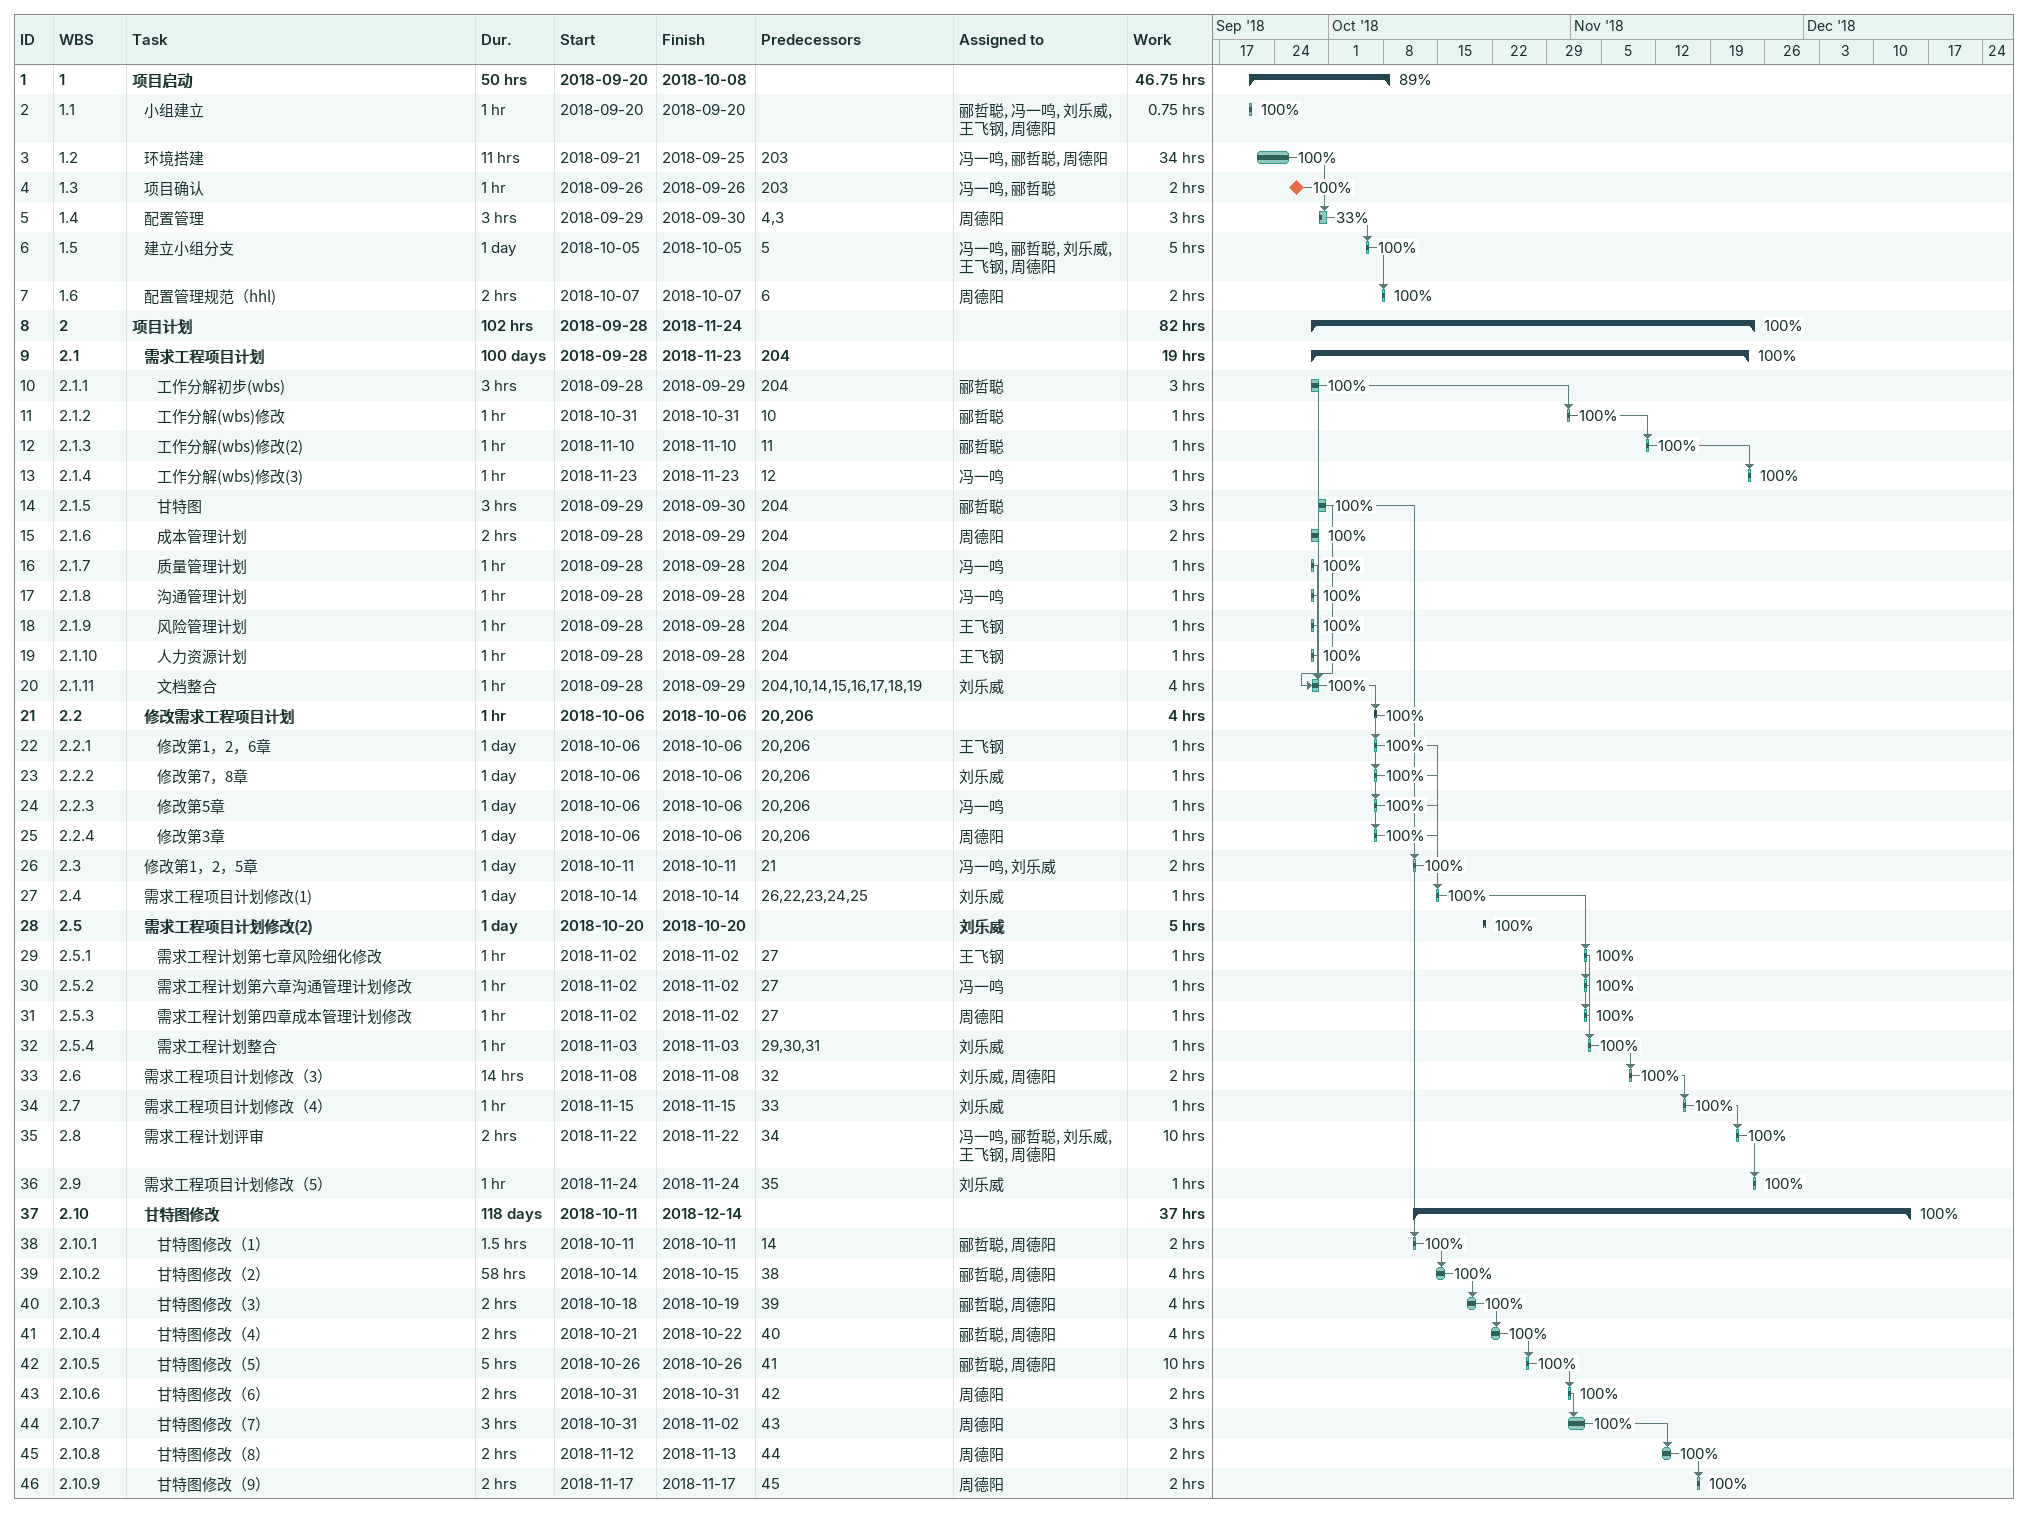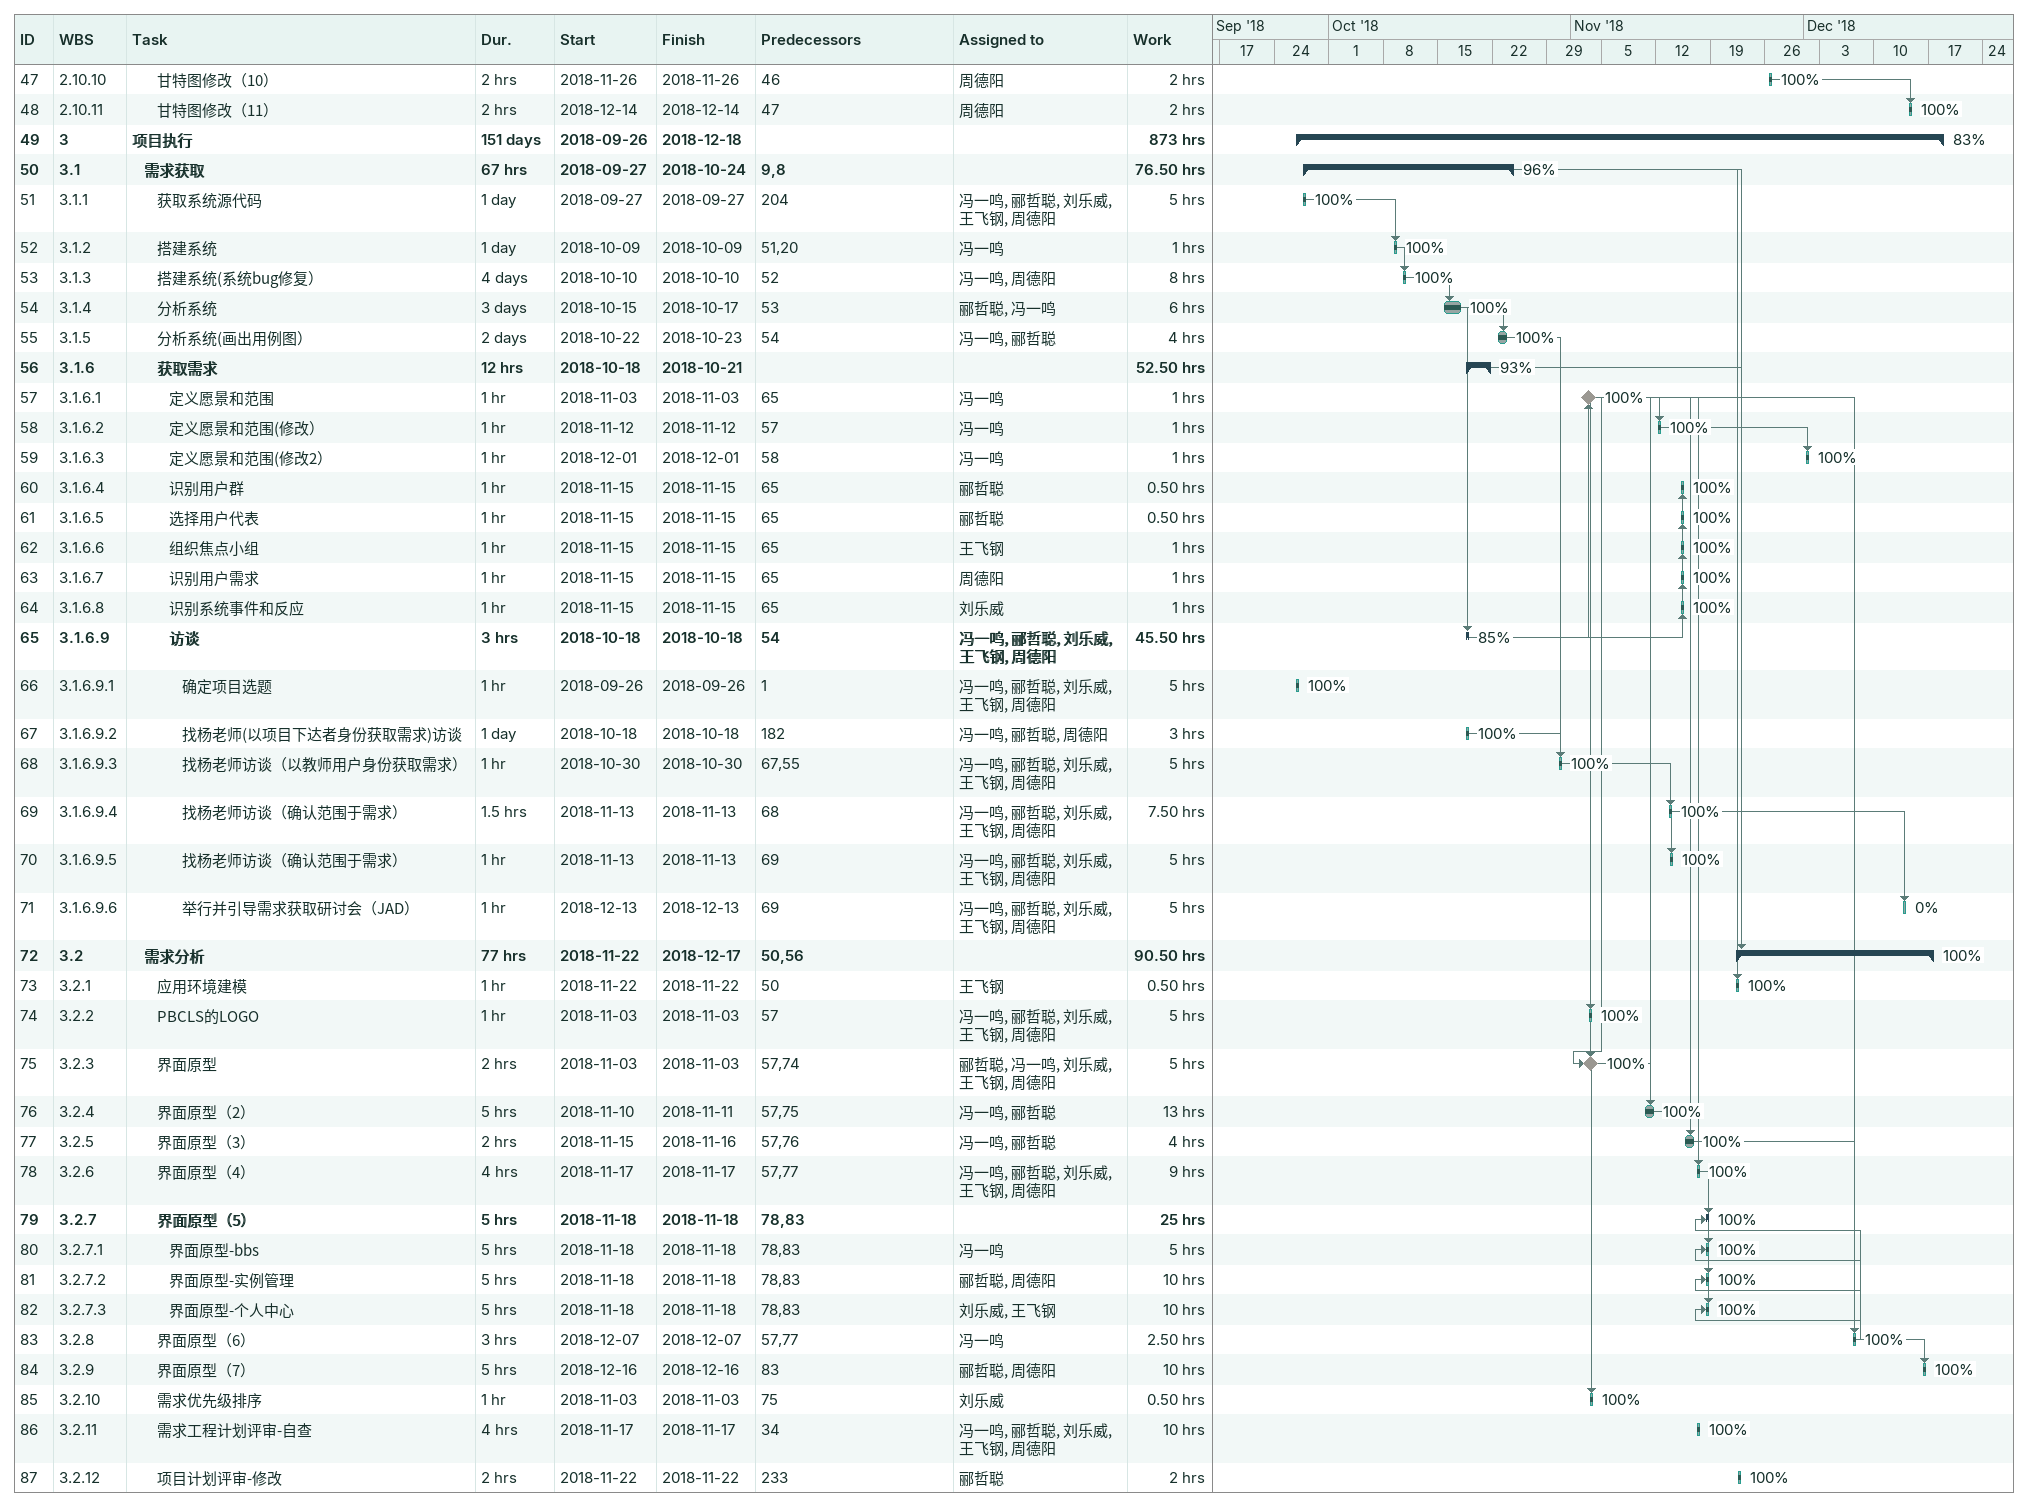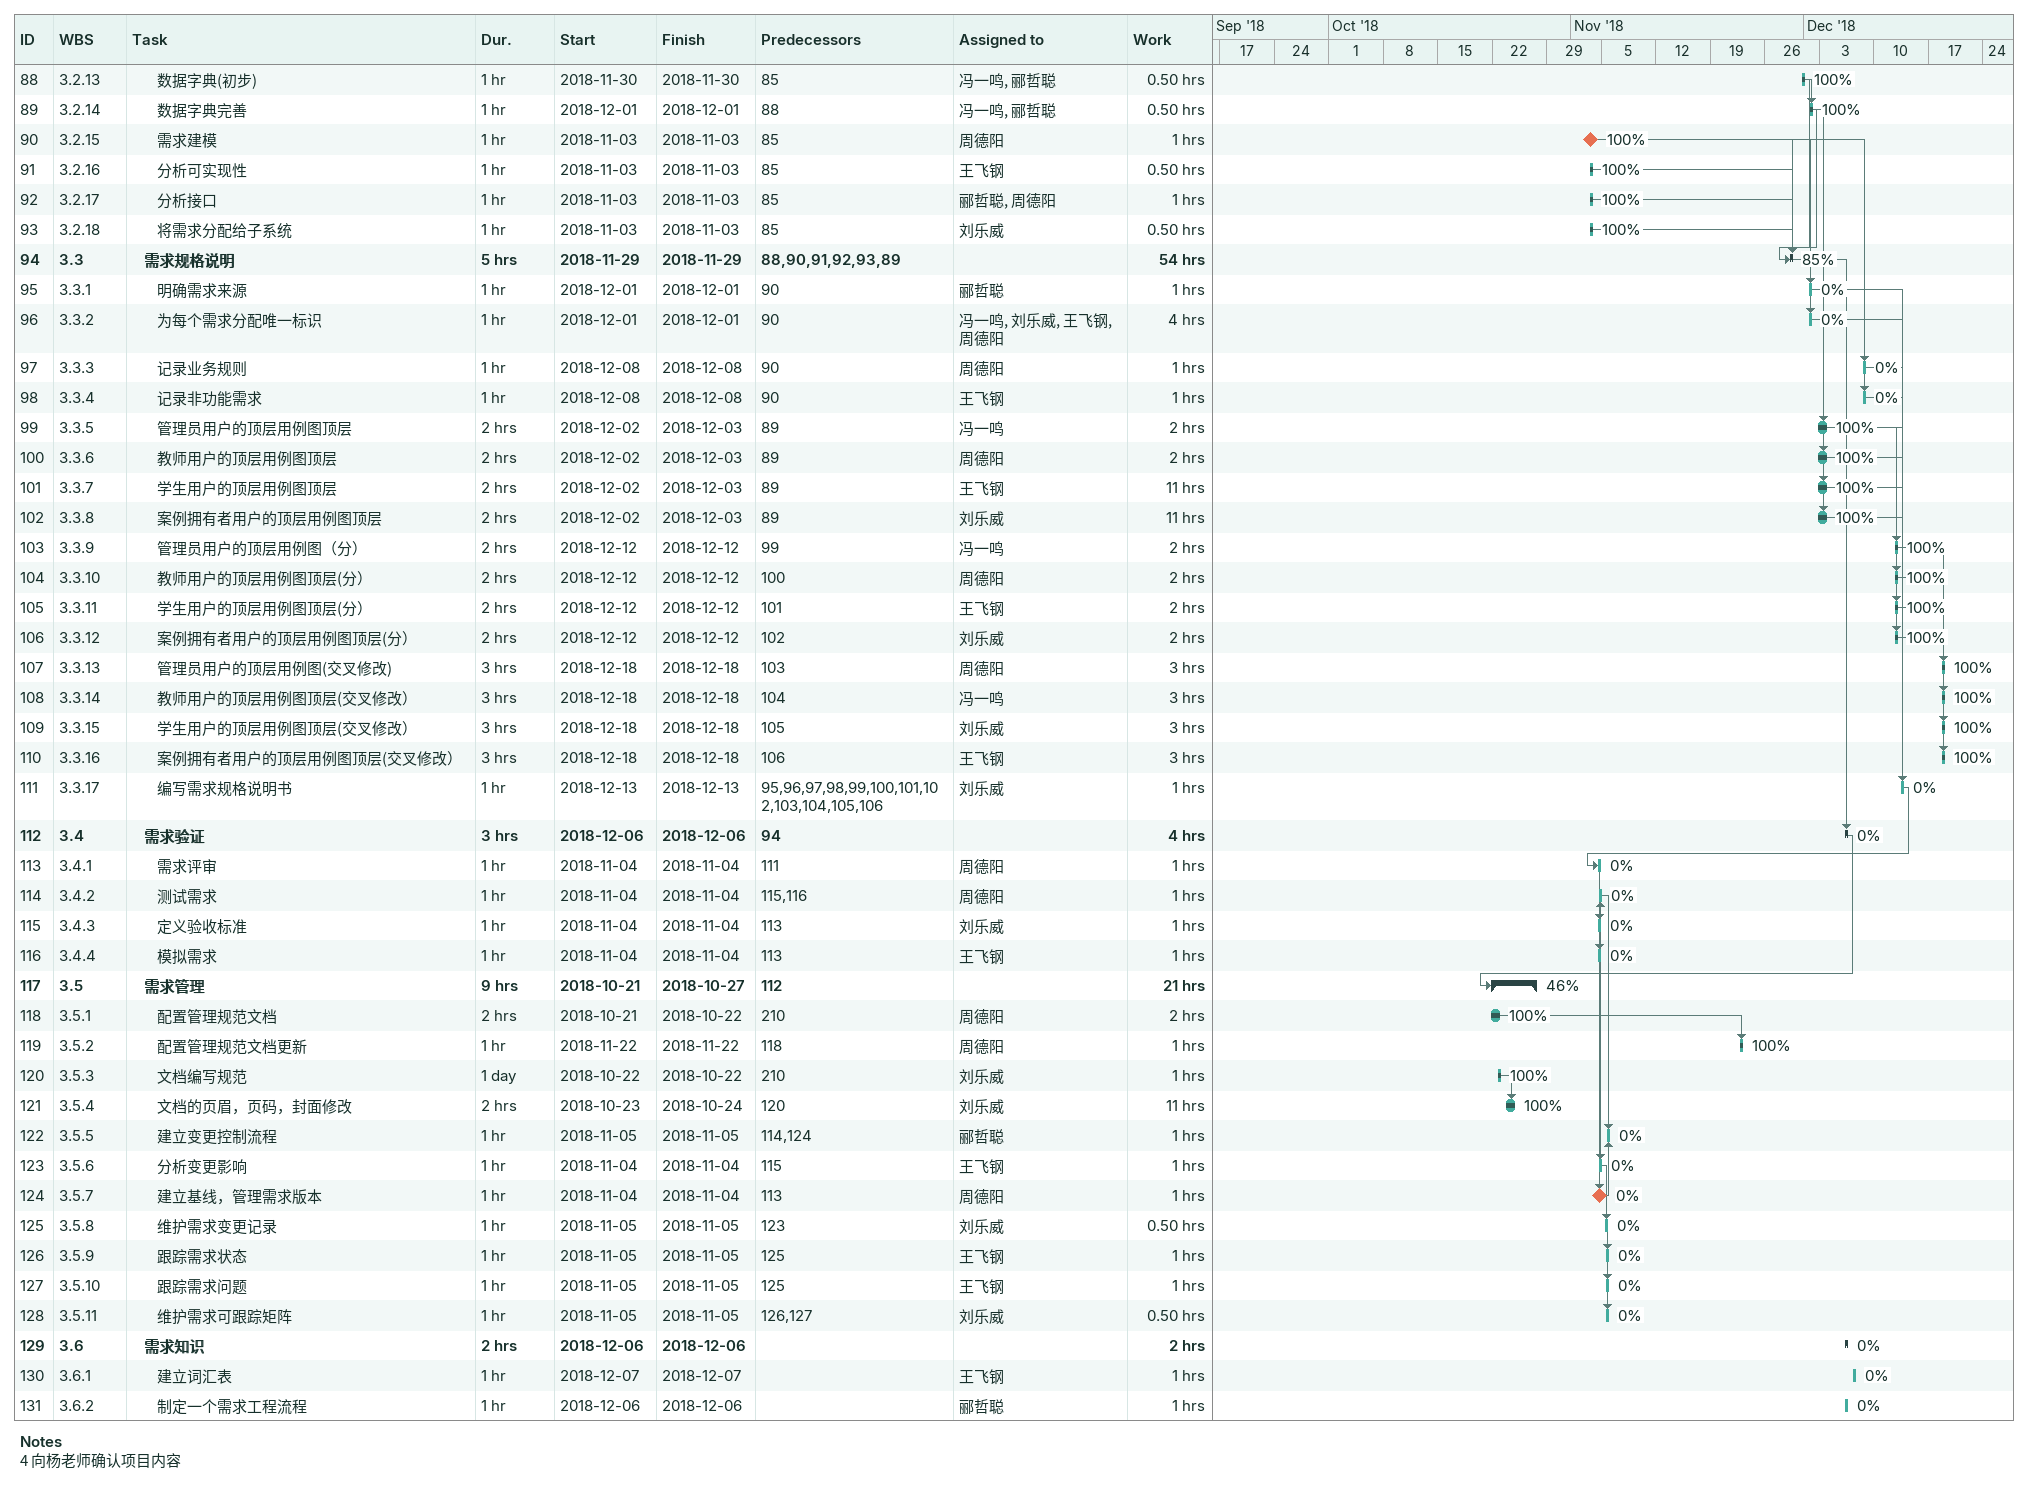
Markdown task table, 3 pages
| ID | WBS | Task | Duration | Start | Finish | Predecessors | Resources | % complete | Work (h) |
|---|---|---|---|---|---|---|---|---|---|
| 1 | 1 | **项目启动** | 50h | 2018-09-20 | 2018-10-08 |  |  | 89 | 46.75 |
| 2 | 1.1 | 小组建立 | 1h | 2018-09-20 | 2018-09-20 |  | 郦哲聪, 冯一鸣, 刘乐威, 王飞钢, 周德阳 | 100 | 0.75 |
| 3 | 1.2 | 环境搭建 | 11h | 2018-09-21 | 2018-09-25 | 203 | 冯一鸣, 郦哲聪, 周德阳 | 100 | 34 |
| 4 | 1.3 | 项目确认 | 1h | 2018-09-26 | 2018-09-26 | 203 | 冯一鸣, 郦哲聪 | 100 | 2 |
| 5 | 1.4 | 配置管理 | 3h | 2018-09-29 | 2018-09-30 | 4, 3 | 周德阳 | 33 | 3 |
| 6 | 1.5 | 建立小组分支 | 1d | 2018-10-05 | 2018-10-05 | 5 | 冯一鸣, 郦哲聪, 刘乐威, 王飞钢, 周德阳 | 100 | 5 |
| 7 | 1.6 | 配置管理规范（hhl) | 2h | 2018-10-07 | 2018-10-07 | 6 | 周德阳 | 100 | 2 |
| 8 | 2 | **项目计划** | 102h | 2018-09-28 | 2018-11-24 |  |  | 100 | 82 |
| 9 | 2.1 | **需求工程项目计划** | 100d | 2018-09-28 | 2018-11-23 | 204 |  | 100 | 19 |
| 10 | 2.1.1 | 工作分解初步(wbs) | 3h | 2018-09-28 | 2018-09-29 | 204 | 郦哲聪 | 100 | 3 |
| 11 | 2.1.2 | 工作分解(wbs)修改 | 1h | 2018-10-31 | 2018-10-31 | 10 | 郦哲聪 | 100 | 1 |
| 12 | 2.1.3 | 工作分解(wbs)修改(2) | 1h | 2018-11-10 | 2018-11-10 | 11 | 郦哲聪 | 100 | 1 |
| 13 | 2.1.4 | 工作分解(wbs)修改(3) | 1h | 2018-11-23 | 2018-11-23 | 12 | 冯一鸣 | 100 | 1 |
| 14 | 2.1.5 | 甘特图 | 3h | 2018-09-29 | 2018-09-30 | 204 | 郦哲聪 | 100 | 3 |
| 15 | 2.1.6 | 成本管理计划 | 2h | 2018-09-28 | 2018-09-29 | 204 | 周德阳 | 100 | 2 |
| 16 | 2.1.7 | 质量管理计划 | 1h | 2018-09-28 | 2018-09-28 | 204 | 冯一鸣 | 100 | 1 |
| 17 | 2.1.8 | 沟通管理计划 | 1h | 2018-09-28 | 2018-09-28 | 204 | 冯一鸣 | 100 | 1 |
| 18 | 2.1.9 | 风险管理计划 | 1h | 2018-09-28 | 2018-09-28 | 204 | 王飞钢 | 100 | 1 |
| 19 | 2.1.10 | 人力资源计划 | 1h | 2018-09-28 | 2018-09-28 | 204 | 王飞钢 | 100 | 1 |
| 20 | 2.1.11 | 文档整合 | 1h | 2018-09-28 | 2018-09-29 | 204, 10, 14, 15, 16, 17, 18, 19 | 刘乐威 | 100 | 4 |
| 21 | 2.2 | **修改需求工程项目计划** | 1h | 2018-10-06 | 2018-10-06 | 20, 206 |  | 100 | 4 |
| 22 | 2.2.1 | 修改第1，2，6章 | 1d | 2018-10-06 | 2018-10-06 | 20, 206 | 王飞钢 | 100 | 1 |
| 23 | 2.2.2 | 修改第7，8章 | 1d | 2018-10-06 | 2018-10-06 | 20, 206 | 刘乐威 | 100 | 1 |
| 24 | 2.2.3 | 修改第5章 | 1d | 2018-10-06 | 2018-10-06 | 20, 206 | 冯一鸣 | 100 | 1 |
| 25 | 2.2.4 | 修改第3章 | 1d | 2018-10-06 | 2018-10-06 | 20, 206 | 周德阳 | 100 | 1 |
| 26 | 2.3 | 修改第1，2，5章 | 1d | 2018-10-11 | 2018-10-11 | 21 | 冯一鸣, 刘乐威 | 100 | 2 |
| 27 | 2.4 | 需求工程项目计划修改(1) | 1d | 2018-10-14 | 2018-10-14 | 26, 22, 23, 24, 25 | 刘乐威 | 100 | 1 |
| 28 | 2.5 | **需求工程项目计划修改(2)** | 1d | 2018-10-20 | 2018-10-20 |  | 刘乐威 | 100 | 5 |
| 29 | 2.5.1 | 需求工程计划第七章风险细化修改 | 1h | 2018-11-02 | 2018-11-02 | 27 | 王飞钢 | 100 | 1 |
| 30 | 2.5.2 | 需求工程计划第六章沟通管理计划修改 | 1h | 2018-11-02 | 2018-11-02 | 27 | 冯一鸣 | 100 | 1 |
| 31 | 2.5.3 | 需求工程计划第四章成本管理计划修改 | 1h | 2018-11-02 | 2018-11-02 | 27 | 周德阳 | 100 | 1 |
| 32 | 2.5.4 | 需求工程计划整合 | 1h | 2018-11-03 | 2018-11-03 | 29, 30, 31 | 刘乐威 | 100 | 1 |
| 33 | 2.6 | 需求工程项目计划修改（3） | 14h | 2018-11-08 | 2018-11-08 | 32 | 刘乐威, 周德阳 | 100 | 2 |
| 34 | 2.7 | 需求工程项目计划修改（4） | 1h | 2018-11-15 | 2018-11-15 | 33 | 刘乐威 | 100 | 1 |
| 35 | 2.8 | 需求工程计划评审 | 2h | 2018-11-22 | 2018-11-22 | 34 | 冯一鸣, 郦哲聪, 刘乐威, 王飞钢, 周德阳 | 100 | 10 |
| 36 | 2.9 | 需求工程项目计划修改（5） | 1h | 2018-11-24 | 2018-11-24 | 35 | 刘乐威 | 100 | 1 |
| 37 | 2.10 | **甘特图修改** | 118d | 2018-10-11 | 2018-12-14 |  |  | 100 | 37 |
| 38 | 2.10.1 | 甘特图修改（1） | 1.5h | 2018-10-11 | 2018-10-11 | 14 | 郦哲聪, 周德阳 | 100 | 2 |
| 39 | 2.10.2 | 甘特图修改（2） | 58h | 2018-10-14 | 2018-10-15 | 38 | 郦哲聪, 周德阳 | 100 | 4 |
| 40 | 2.10.3 | 甘特图修改（3） | 2h | 2018-10-18 | 2018-10-19 | 39 | 郦哲聪, 周德阳 | 100 | 4 |
| 41 | 2.10.4 | 甘特图修改（4） | 2h | 2018-10-21 | 2018-10-22 | 40 | 郦哲聪, 周德阳 | 100 | 4 |
| 42 | 2.10.5 | 甘特图修改（5） | 5h | 2018-10-26 | 2018-10-26 | 41 | 郦哲聪, 周德阳 | 100 | 10 |
| 43 | 2.10.6 | 甘特图修改（6） | 2h | 2018-10-31 | 2018-10-31 | 42 | 周德阳 | 100 | 2 |
| 44 | 2.10.7 | 甘特图修改（7） | 3h | 2018-10-31 | 2018-11-02 | 43 | 周德阳 | 100 | 3 |
| 45 | 2.10.8 | 甘特图修改（8） | 2h | 2018-11-12 | 2018-11-13 | 44 | 周德阳 | 100 | 2 |
| 46 | 2.10.9 | 甘特图修改（9） | 2h | 2018-11-17 | 2018-11-17 | 45 | 周德阳 | 100 | 2 |
| 47 | 2.10.10 | 甘特图修改（10） | 2h | 2018-11-26 | 2018-11-26 | 46 | 周德阳 | 100 | 2 |
| 48 | 2.10.11 | 甘特图修改（11） | 2h | 2018-12-14 | 2018-12-14 | 47 | 周德阳 | 100 | 2 |
| 49 | 3 | **项目执行** | 151d | 2018-09-26 | 2018-12-18 |  |  | 83 | 873 |
| 50 | 3.1 | **需求获取** | 67h | 2018-09-27 | 2018-10-24 | 9, 8 |  | 96 | 76.50 |
| 51 | 3.1.1 | 获取系统源代码 | 1d | 2018-09-27 | 2018-09-27 | 204 | 冯一鸣, 郦哲聪, 刘乐威, 王飞钢, 周德阳 | 100 | 5 |
| 52 | 3.1.2 | 搭建系统 | 1d | 2018-10-09 | 2018-10-09 | 51, 20 | 冯一鸣 | 100 | 1 |
| 53 | 3.1.3 | 搭建系统(系统bug修复） | 4d | 2018-10-10 | 2018-10-10 | 52 | 冯一鸣, 周德阳 | 100 | 8 |
| 54 | 3.1.4 | 分析系统 | 3d | 2018-10-15 | 2018-10-17 | 53 | 郦哲聪, 冯一鸣 | 100 | 6 |
| 55 | 3.1.5 | 分析系统(画出用例图） | 2d | 2018-10-22 | 2018-10-23 | 54 | 冯一鸣, 郦哲聪 | 100 | 4 |
| 56 | 3.1.6 | **获取需求** | 12h | 2018-10-18 | 2018-10-21 |  |  | 93 | 52.50 |
| 57 | 3.1.6.1 | 定义愿景和范围 | 1h | 2018-11-03 | 2018-11-03 | 65 | 冯一鸣 | 100 | 1 |
| 58 | 3.1.6.2 | 定义愿景和范围(修改） | 1h | 2018-11-12 | 2018-11-12 | 57 | 冯一鸣 | 100 | 1 |
| 59 | 3.1.6.3 | 定义愿景和范围(修改2） | 1h | 2018-12-01 | 2018-12-01 | 58 | 冯一鸣 | 100 | 1 |
| 60 | 3.1.6.4 | 识别用户群 | 1h | 2018-11-15 | 2018-11-15 | 65 | 郦哲聪 | 100 | 0.50 |
| 61 | 3.1.6.5 | 选择用户代表 | 1h | 2018-11-15 | 2018-11-15 | 65 | 郦哲聪 | 100 | 0.50 |
| 62 | 3.1.6.6 | 组织焦点小组 | 1h | 2018-11-15 | 2018-11-15 | 65 | 王飞钢 | 100 | 1 |
| 63 | 3.1.6.7 | 识别用户需求 | 1h | 2018-11-15 | 2018-11-15 | 65 | 周德阳 | 100 | 1 |
| 64 | 3.1.6.8 | 识别系统事件和反应 | 1h | 2018-11-15 | 2018-11-15 | 65 | 刘乐威 | 100 | 1 |
| 65 | 3.1.6.9 | **访谈** | 3h | 2018-10-18 | 2018-10-18 | 54 | 冯一鸣, 郦哲聪, 刘乐威, 王飞钢, 周德阳 | 85 | 45.50 |
| 66 | 3.1.6.9.1 | 确定项目选题 | 1h | 2018-09-26 | 2018-09-26 | 1 | 冯一鸣, 郦哲聪, 刘乐威, 王飞钢, 周德阳 | 100 | 5 |
| 67 | 3.1.6.9.2 | 找杨老师(以项目下达者身份获取需求)访谈 | 1d | 2018-10-18 | 2018-10-18 | 182 | 冯一鸣, 郦哲聪, 周德阳 | 100 | 3 |
| 68 | 3.1.6.9.3 | 找杨老师访谈（以教师用户身份获取需求） | 1h | 2018-10-30 | 2018-10-30 | 67, 55 | 冯一鸣, 郦哲聪, 刘乐威, 王飞钢, 周德阳 | 100 | 5 |
| 69 | 3.1.6.9.4 | 找杨老师访谈（确认范围于需求） | 1.5h | 2018-11-13 | 2018-11-13 | 68 | 冯一鸣, 郦哲聪, 刘乐威, 王飞钢, 周德阳 | 100 | 7.50 |
| 70 | 3.1.6.9.5 | 找杨老师访谈（确认范围于需求） | 1h | 2018-11-13 | 2018-11-13 | 69 | 冯一鸣, 郦哲聪, 刘乐威, 王飞钢, 周德阳 | 100 | 5 |
| 71 | 3.1.6.9.6 | 举行并引导需求获取研讨会（JAD） | 1h | 2018-12-13 | 2018-12-13 | 69 | 冯一鸣, 郦哲聪, 刘乐威, 王飞钢, 周德阳 | 0 | 5 |
| 72 | 3.2 | **需求分析** | 77h | 2018-11-22 | 2018-12-17 | 50, 56 |  | 100 | 90.50 |
| 73 | 3.2.1 | 应用环境建模 | 1h | 2018-11-22 | 2018-11-22 | 50 | 王飞钢 | 100 | 0.50 |
| 74 | 3.2.2 | PBCLS的LOGO | 1h | 2018-11-03 | 2018-11-03 | 57 | 冯一鸣, 郦哲聪, 刘乐威, 王飞钢, 周德阳 | 100 | 5 |
| 75 | 3.2.3 | 界面原型 | 2h | 2018-11-03 | 2018-11-03 | 57, 74 | 郦哲聪, 冯一鸣, 刘乐威, 王飞钢, 周德阳 | 100 | 5 |
| 76 | 3.2.4 | 界面原型（2） | 5h | 2018-11-10 | 2018-11-11 | 57, 75 | 冯一鸣, 郦哲聪 | 100 | 13 |
| 77 | 3.2.5 | 界面原型（3） | 2h | 2018-11-15 | 2018-11-16 | 57, 76 | 冯一鸣, 郦哲聪 | 100 | 4 |
| 78 | 3.2.6 | 界面原型（4） | 4h | 2018-11-17 | 2018-11-17 | 57, 77 | 冯一鸣, 郦哲聪, 刘乐威, 王飞钢, 周德阳 | 100 | 9 |
| 79 | 3.2.7 | **界面原型（5）** | 5h | 2018-11-18 | 2018-11-18 | 78, 83 |  | 100 | 25 |
| 80 | 3.2.7.1 | 界面原型-bbs | 5h | 2018-11-18 | 2018-11-18 | 78, 83 | 冯一鸣 | 100 | 5 |
| 81 | 3.2.7.2 | 界面原型-实例管理 | 5h | 2018-11-18 | 2018-11-18 | 78, 83 | 郦哲聪, 周德阳 | 100 | 10 |
| 82 | 3.2.7.3 | 界面原型-个人中心 | 5h | 2018-11-18 | 2018-11-18 | 78, 83 | 刘乐威, 王飞钢 | 100 | 10 |
| 83 | 3.2.8 | 界面原型（6） | 3h | 2018-12-07 | 2018-12-07 | 57, 77 | 冯一鸣 | 100 | 2.50 |
| 84 | 3.2.9 | 界面原型（7） | 5h | 2018-12-16 | 2018-12-16 | 83 | 郦哲聪, 周德阳 | 100 | 10 |
| 85 | 3.2.10 | 需求优先级排序 | 1h | 2018-11-03 | 2018-11-03 | 75 | 刘乐威 | 100 | 0.50 |
| 86 | 3.2.11 | 需求工程计划评审-自查 | 4h | 2018-11-17 | 2018-11-17 | 34 | 冯一鸣, 郦哲聪, 刘乐威, 王飞钢, 周德阳 | 100 | 10 |
| 87 | 3.2.12 | 项目计划评审-修改 | 2h | 2018-11-22 | 2018-11-22 | 233 | 郦哲聪 | 100 | 2 |
| 88 | 3.2.13 | 数据字典(初步) | 1h | 2018-11-30 | 2018-11-30 | 85 | 冯一鸣, 郦哲聪 | 100 | 0.50 |
| 89 | 3.2.14 | 数据字典完善 | 1h | 2018-12-01 | 2018-12-01 | 88 | 冯一鸣, 郦哲聪 | 100 | 0.50 |
| 90 | 3.2.15 | 需求建模 | 1h | 2018-11-03 | 2018-11-03 | 85 | 周德阳 | 100 | 1 |
| 91 | 3.2.16 | 分析可实现性 | 1h | 2018-11-03 | 2018-11-03 | 85 | 王飞钢 | 100 | 0.50 |
| 92 | 3.2.17 | 分析接口 | 1h | 2018-11-03 | 2018-11-03 | 85 | 郦哲聪, 周德阳 | 100 | 1 |
| 93 | 3.2.18 | 将需求分配给子系统 | 1h | 2018-11-03 | 2018-11-03 | 85 | 刘乐威 | 100 | 0.50 |
| 94 | 3.3 | **需求规格说明** | 5h | 2018-11-29 | 2018-11-29 | 88, 90, 91, 92, 93, 89 |  | 85 | 54 |
| 95 | 3.3.1 | 明确需求来源 | 1h | 2018-12-01 | 2018-12-01 | 90 | 郦哲聪 | 0 | 1 |
| 96 | 3.3.2 | 为每个需求分配唯一标识 | 1h | 2018-12-01 | 2018-12-01 | 90 | 冯一鸣, 刘乐威, 王飞钢, 周德阳 | 0 | 4 |
| 97 | 3.3.3 | 记录业务规则 | 1h | 2018-12-08 | 2018-12-08 | 90 | 周德阳 | 0 | 1 |
| 98 | 3.3.4 | 记录非功能需求 | 1h | 2018-12-08 | 2018-12-08 | 90 | 王飞钢 | 0 | 1 |
| 99 | 3.3.5 | 管理员用户的顶层用例图顶层 | 2h | 2018-12-02 | 2018-12-03 | 89 | 冯一鸣 | 100 | 2 |
| 100 | 3.3.6 | 教师用户的顶层用例图顶层 | 2h | 2018-12-02 | 2018-12-03 | 89 | 周德阳 | 100 | 2 |
| 101 | 3.3.7 | 学生用户的顶层用例图顶层 | 2h | 2018-12-02 | 2018-12-03 | 89 | 王飞钢 | 100 | 11 |
| 102 | 3.3.8 | 案例拥有者用户的顶层用例图顶层 | 2h | 2018-12-02 | 2018-12-03 | 89 | 刘乐威 | 100 | 11 |
| 103 | 3.3.9 | 管理员用户的顶层用例图（分） | 2h | 2018-12-12 | 2018-12-12 | 99 | 冯一鸣 | 100 | 2 |
| 104 | 3.3.10 | 教师用户的顶层用例图顶层(分） | 2h | 2018-12-12 | 2018-12-12 | 100 | 周德阳 | 100 | 2 |
| 105 | 3.3.11 | 学生用户的顶层用例图顶层(分） | 2h | 2018-12-12 | 2018-12-12 | 101 | 王飞钢 | 100 | 2 |
| 106 | 3.3.12 | 案例拥有者用户的顶层用例图顶层(分） | 2h | 2018-12-12 | 2018-12-12 | 102 | 刘乐威 | 100 | 2 |
| 107 | 3.3.13 | 管理员用户的顶层用例图(交叉修改) | 3h | 2018-12-18 | 2018-12-18 | 103 | 周德阳 | 100 | 3 |
| 108 | 3.3.14 | 教师用户的顶层用例图顶层(交叉修改） | 3h | 2018-12-18 | 2018-12-18 | 104 | 冯一鸣 | 100 | 3 |
| 109 | 3.3.15 | 学生用户的顶层用例图顶层(交叉修改） | 3h | 2018-12-18 | 2018-12-18 | 105 | 刘乐威 | 100 | 3 |
| 110 | 3.3.16 | 案例拥有者用户的顶层用例图顶层(交叉修改） | 3h | 2018-12-18 | 2018-12-18 | 106 | 王飞钢 | 100 | 3 |
| 111 | 3.3.17 | 编写需求规格说明书 | 1h | 2018-12-13 | 2018-12-13 | 95, 96, 97, 98, 99, 100, 101, 102, 103, 104, 105, 106 | 刘乐威 | 0 | 1 |
| 112 | 3.4 | **需求验证** | 3h | 2018-12-06 | 2018-12-06 | 94 |  | 0 | 4 |
| 113 | 3.4.1 | 需求评审 | 1h | 2018-11-04 | 2018-11-04 | 111 | 周德阳 | 0 | 1 |
| 114 | 3.4.2 | 测试需求 | 1h | 2018-11-04 | 2018-11-04 | 115, 116 | 周德阳 | 0 | 1 |
| 115 | 3.4.3 | 定义验收标准 | 1h | 2018-11-04 | 2018-11-04 | 113 | 刘乐威 | 0 | 1 |
| 116 | 3.4.4 | 模拟需求 | 1h | 2018-11-04 | 2018-11-04 | 113 | 王飞钢 | 0 | 1 |
| 117 | 3.5 | **需求管理** | 9h | 2018-10-21 | 2018-10-27 | 112 |  | 46 | 21 |
| 118 | 3.5.1 | 配置管理规范文档 | 2h | 2018-10-21 | 2018-10-22 | 210 | 周德阳 | 100 | 2 |
| 119 | 3.5.2 | 配置管理规范文档更新 | 1h | 2018-11-22 | 2018-11-22 | 118 | 周德阳 | 100 | 1 |
| 120 | 3.5.3 | 文档编写规范 | 1d | 2018-10-22 | 2018-10-22 | 210 | 刘乐威 | 100 | 1 |
| 121 | 3.5.4 | 文档的页眉，页码，封面修改 | 2h | 2018-10-23 | 2018-10-24 | 120 | 刘乐威 | 100 | 11 |
| 122 | 3.5.5 | 建立变更控制流程 | 1h | 2018-11-05 | 2018-11-05 | 114, 124 | 郦哲聪 | 0 | 1 |
| 123 | 3.5.6 | 分析变更影响 | 1h | 2018-11-04 | 2018-11-04 | 115 | 王飞钢 | 0 | 1 |
| 124 | 3.5.7 | 建立基线，管理需求版本 | 1h | 2018-11-04 | 2018-11-04 | 113 | 周德阳 | 0 | 1 |
| 125 | 3.5.8 | 维护需求变更记录 | 1h | 2018-11-05 | 2018-11-05 | 123 | 刘乐威 | 0 | 0.50 |
| 126 | 3.5.9 | 跟踪需求状态 | 1h | 2018-11-05 | 2018-11-05 | 125 | 王飞钢 | 0 | 1 |
| 127 | 3.5.10 | 跟踪需求问题 | 1h | 2018-11-05 | 2018-11-05 | 125 | 王飞钢 | 0 | 1 |
| 128 | 3.5.11 | 维护需求可跟踪矩阵 | 1h | 2018-11-05 | 2018-11-05 | 126, 127 | 刘乐威 | 0 | 0.50 |
| 129 | 3.6 | **需求知识** | 2h | 2018-12-06 | 2018-12-06 |  |  | 0 | 2 |
| 130 | 3.6.1 | 建立词汇表 | 1h | 2018-12-07 | 2018-12-07 |  | 王飞钢 | 0 | 1 |
| 131 | 3.6.2 | 制定一个需求工程流程 | 1h | 2018-12-06 | 2018-12-06 |  | 郦哲聪 | 0 | 1 |

Notes
- 4: 向杨老师确认项目内容
